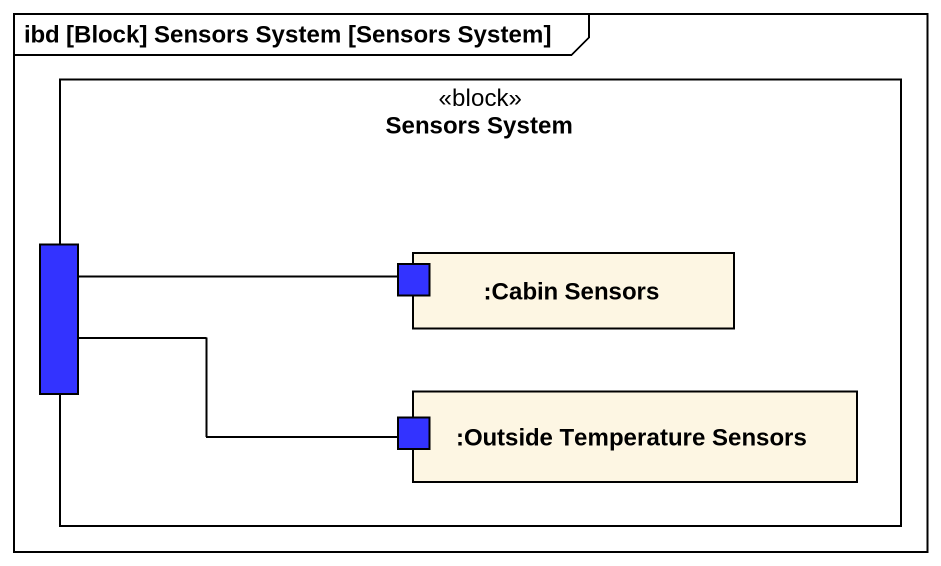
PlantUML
@startuml
mainframe ibd [Block] Sensors System [Sensors System]
rectangle "Sensors System" as Sensors_System <<block>> {
  port " " as port1 #3333FF
  rectangle ":Cabin Sensors" as Cabin_Sensors {
    port " " as port2 #3333FF
  }
  rectangle ":Outside Temperature Sensors" as Outside_Temperature_Sensors {
    port " " as port3 #3333FF
  }
}
port1 -right- port2
port1 -right- port3
@enduml
